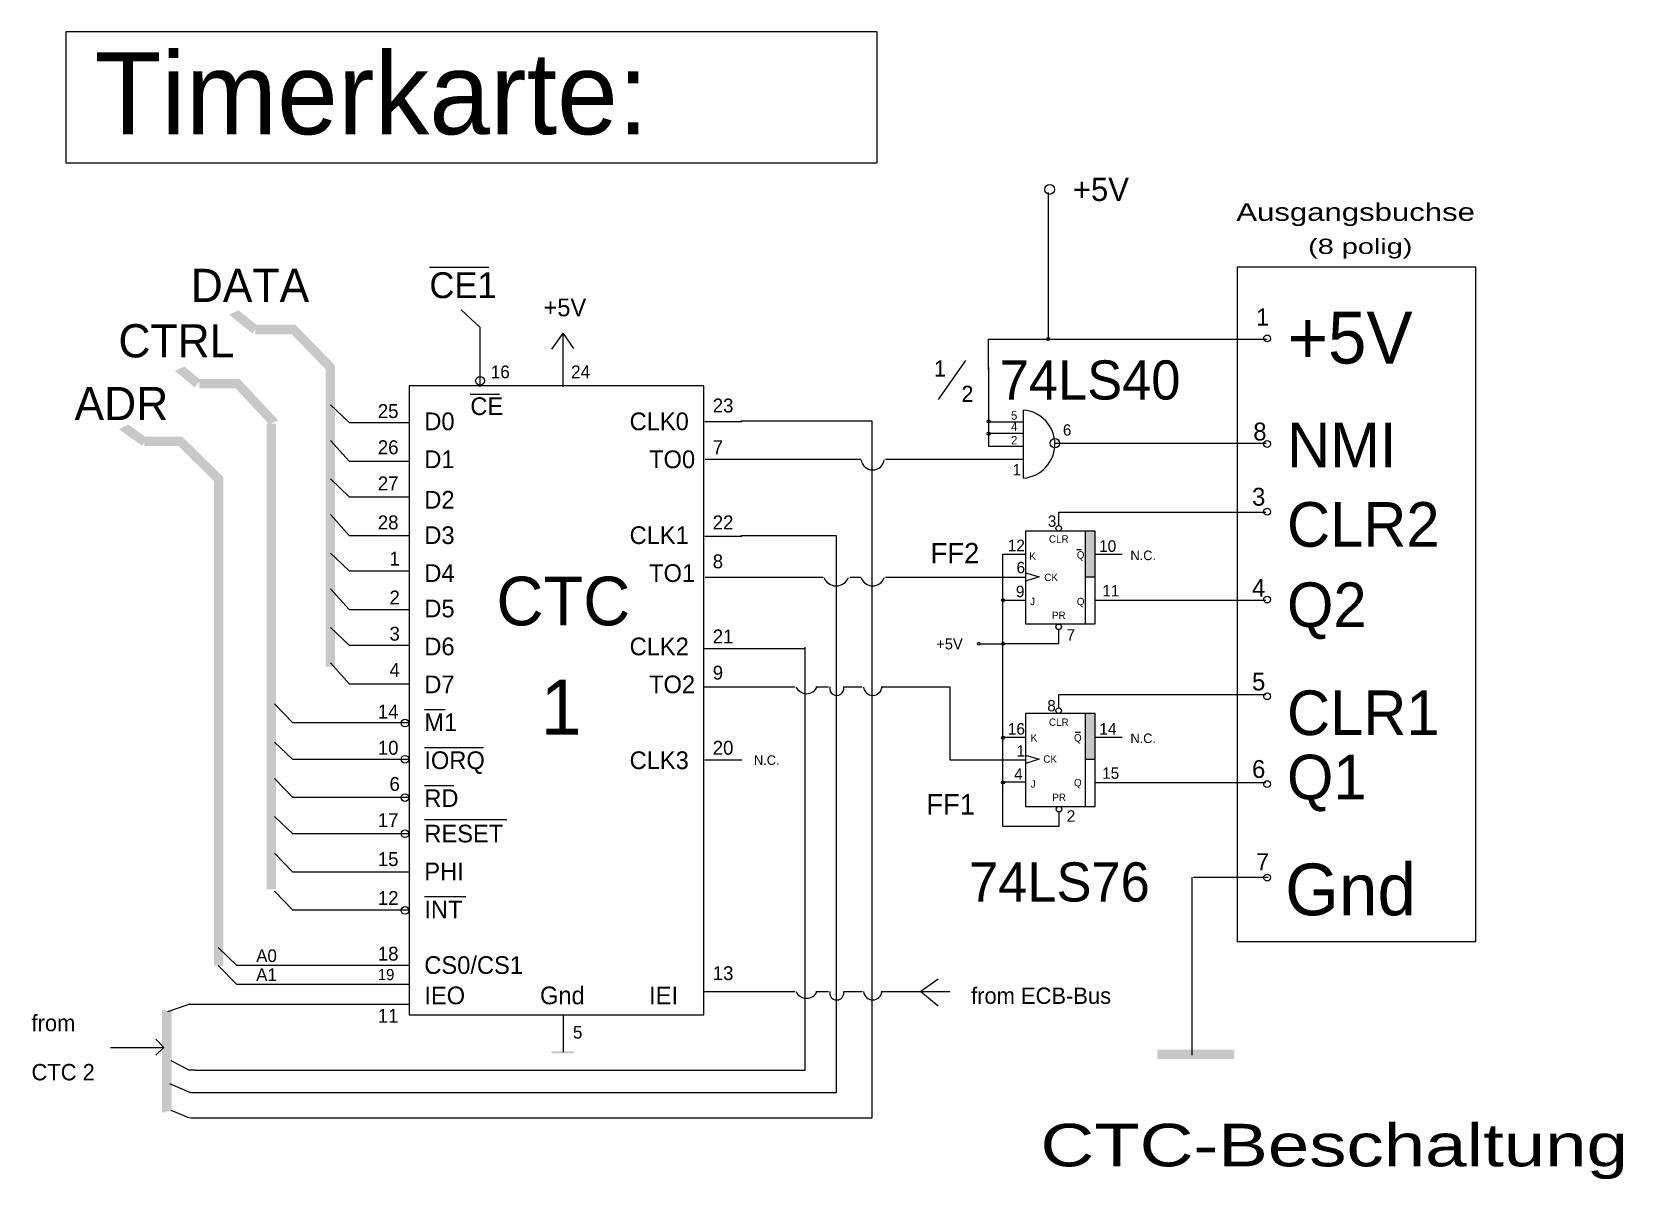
# Model space of a CAD drawing. Extents: x 11.29 to 19.79, y 0.93 to 7.06.
import ezdxf
from ezdxf.enums import TextEntityAlignment as Align

# ---------------------------------------------------------------- set-up
doc = ezdxf.new("R2010")
doc.units = 0
doc.layers.get('0').update_dxf_attribs({"linetype": 'CONTINUOUS'})

# ---------------------------------------------------------------- blocks, each defined once
blk = doc.blocks.new('RECTANG')
at = {"color": 0}
for p, q in [((1, 1), (0, 1)), ((0, 1), (0, 0)), ((1, 0), (1, 1)), ((0, 0), (1, 0))]:
    blk.add_line(p, q, dxfattribs=at)

msp = doc.modelspace()

# ---------------------------------------------------------------- linework, layer by layer
at = {"color": 0}
for p, q in [((16.7201, 5.4169), (16.7201, 6.1969)), ((13.4145, 5.7992), (13.7312, 5.7992)), ((13.6846, 5.476), (13.5848, 5.571)), ((13.6846, 5.1591), (13.6846, 5.476)), ((14.1278, 5.4475), (14.0667, 5.3603)), ((14.1281, 5.1591), (14.1281, 5.4443)), ((14.1281, 5.4443), (14.1836, 5.365)), ((16.4002, 5.2531), (16.4002, 5.415)), ((16.4002, 5.415), (17.887, 5.415)), ((16.1319, 5.0917), (16.2783, 5.301)), ((16.4007, 4.8407), (16.4007, 5.2655)), ((13.6328, 5.1199), (13.7893, 5.1199)), ((12.8862, 5.064), (12.986, 4.9689)), ((16.5866, 4.6725), (16.5866, 5.0354)), ((12.986, 4.9689), (13.3076, 4.9689)), ((14.8852, 4.9752), (15.0824, 4.9752)), ((15.7778, 4.9765), (15.0765, 4.9765)), ((15.7778, 1.2567), (15.7778, 4.9765)), ((16.4007, 4.9734), (16.5866, 4.9734)), ((12.8862, 4.8739), (12.986, 4.7629)), ((16.4007, 4.9115), (16.5866, 4.9115)), ((16.7538, 4.8584), (17.8812, 4.8584)), ((12.986, 4.7629), (13.3076, 4.7629)), ((14.8863, 4.7727), (15.7184, 4.7727)), ((15.8491, 4.7727), (16.5861, 4.7727)), ((16.5866, 4.8407), (16.4007, 4.8407)), ((12.8862, 4.6679), (12.986, 4.5728)), ((12.986, 4.5728), (13.3076, 4.5728)), ((12.8862, 4.4777), (12.986, 4.3668)), ((16.7745, 4.4899), (17.8809, 4.4899)), ((16.7745, 4.4178), (16.7745, 4.4899)), ((12.986, 4.3668), (13.3076, 4.3668)), ((14.8852, 4.3618), (15.0824, 4.3618)), ((15.5876, 4.3651), (15.0765, 4.3651)), ((15.5876, 1.3926), (15.5876, 4.3651)), ((16.9172, 3.8923), (16.9172, 4.3887)), ((12.8862, 4.2717), (12.986, 4.1767)), ((16.4768, 2.8118), (16.4768, 4.2666)), ((16.4768, 4.2666), (16.5983, 4.2666)), ((16.8708, 4.2918), (16.8959, 4.2918)), ((16.9692, 4.2656), (17.1135, 4.2656)), ((12.986, 4.1767), (13.3076, 4.1767)), ((16.5977, 4.1675), (16.6691, 4.1448)), ((12.8862, 4.0816), (12.986, 3.9707)), ((14.8863, 4.1442), (15.5163, 4.1442)), ((15.6589, 4.1442), (15.7184, 4.1442)), ((15.8491, 4.1442), (16.598, 4.1442)), ((16.6691, 4.1448), (16.5977, 4.1221)), ((16.9172, 4.1448), (16.9688, 4.1448)), ((16.4768, 4.0205), (16.5983, 4.0205)), ((16.9691, 4.0208), (17.8809, 4.0208)), ((12.986, 3.9707), (13.3076, 3.9707)), ((12.8862, 3.8756), (12.986, 3.7805)), ((16.7756, 3.7889), (16.7756, 3.8636)), ((12.986, 3.7805), (13.3076, 3.7805)), ((15.422, 3.7607), (14.8831, 3.7607)), ((15.4212, 3.5497), (15.4212, 3.7706)), ((16.3555, 3.7884), (16.477, 3.7884)), ((16.4768, 3.7889), (16.7756, 3.7889)), ((12.8862, 3.6855), (12.986, 3.5746)), ((12.986, 3.5746), (13.3076, 3.5746)), ((14.8831, 3.5572), (15.3663, 3.5572)), ((15.4212, 1.5115), (15.4212, 3.5667)), ((15.4778, 3.5572), (15.5459, 3.5572)), ((15.6265, 3.5572), (15.7256, 3.5572)), ((15.8255, 3.5582), (16.1924, 3.5582)), ((16.1924, 3.5582), (16.1924, 3.1674)), ((16.7745, 3.5164), (17.8809, 3.5164)), ((16.7745, 3.4454), (16.7745, 3.5164)), ((12.6849, 3.3651), (12.5878, 3.4669)), ((13.3884, 3.4368), (13.4982, 3.4368)), ((16.9172, 2.9188), (16.9172, 3.4152)), ((13.3069, 3.3651), (12.6849, 3.3651)), ((16.8625, 3.3153), (16.8901, 3.3153)), ((12.6849, 3.1707), (12.5878, 3.2632)), ((13.3884, 3.2342), (13.7038, 3.2342)), ((16.4768, 3.2895), (16.5983, 3.2895)), ((16.9719, 3.2886), (17.1132, 3.2886)), ((13.3069, 3.1707), (12.6849, 3.1707)), ((14.8852, 3.1681), (15.0824, 3.1681)), ((16.1924, 3.1674), (16.5992, 3.1674)), ((16.5977, 3.1939), (16.6691, 3.1713)), ((16.6691, 3.1713), (16.5977, 3.1486)), ((16.9172, 3.1713), (16.9688, 3.1713)), ((12.6849, 2.967), (12.5878, 3.0688)), ((13.3884, 3.0317), (13.5443, 3.0317)), ((16.4768, 3.0507), (16.5983, 3.0507)), ((16.9691, 3.0473), (17.8809, 3.0473)), ((13.3069, 2.967), (12.6849, 2.967)), ((16.7756, 2.8901), (16.7756, 2.8118)), ((12.6849, 2.7726), (12.5878, 2.8652)), ((13.3884, 2.8494), (13.8278, 2.8494)), ((16.7756, 2.8118), (16.4768, 2.8118)), ((13.3069, 2.7726), (12.6849, 2.7726)), ((12.6849, 2.5689), (12.5878, 2.6708)), ((13.3069, 2.5689), (12.6849, 2.5689)), ((12.6849, 2.3653), (12.5878, 2.4671)), ((17.487, 1.5907), (17.487, 2.5417)), ((17.8931, 2.5408), (17.4937, 2.5408)), ((13.3884, 2.4392), (13.6081, 2.4392)), ((13.3069, 2.3653), (12.6849, 2.3653)), ((12.387, 2.0694), (12.2872, 2.1668)), ((12.387, 1.9685), (12.2872, 2.0694)), ((13.305, 2.0694), (12.387, 2.0694)), ((13.305, 1.9685), (12.387, 1.9685)), ((16.1304, 1.9964), (16.0386, 1.9308)), ((14.8831, 1.931), (15.3663, 1.931)), ((15.4778, 1.931), (15.5459, 1.931)), ((15.6265, 1.931), (15.7256, 1.931)), ((15.8255, 1.932), (16.1924, 1.932)), ((16.0386, 1.9308), (16.1304, 1.8543)), ((12.0176, 1.8247), (12.1312, 1.8641)), ((12.1313, 1.8641), (12.1312, 1.8641)), ((12.1327, 1.8641), (12.1313, 1.8641)), ((12.135, 1.8641), (12.1327, 1.8641)), ((12.135, 1.8641), (12.199, 1.8641)), ((12.198, 1.8641), (13.3041, 1.8641)), ((14.1281, 1.8075), (14.1281, 1.6068)), ((11.7118, 1.6316), (11.9963, 1.6316)), ((11.9963, 1.6316), (11.9536, 1.6774)), ((11.9963, 1.6316), (11.9536, 1.591)), ((12.1311, 1.5116), (12.0354, 1.5605)), ((12.1642, 1.5115), (12.1308, 1.5115)), ((12.1643, 1.5115), (15.4212, 1.5115)), ((12.135, 1.3928), (12.0283, 1.4385)), ((12.1385, 1.3926), (12.1349, 1.3926)), ((12.1385, 1.3926), (15.5876, 1.3926)), ((12.135, 1.2556), (12.0354, 1.2962)), ((12.1385, 1.2567), (15.7778, 1.2567))]:
    msp.add_line(p, q, dxfattribs=at)
for centre, radius in [((16.7259, 6.2138), 0.0266), ((16.7188, 5.415), 0.0087), ((17.887, 5.4182), 0.0182), ((13.6848, 5.1916), 0.0234), ((16.4002, 4.9749), 0.0087), ((16.4002, 4.9091), 0.0087), ((16.7538, 4.8584), 0.0248), ((17.887, 4.8548), 0.0182), ((17.887, 4.4931), 0.0182), ((16.7745, 4.4042), 0.0149), ((16.4769, 4.0202), 0.00761), ((17.887, 4.0239), 0.0182), ((16.7745, 3.8785), 0.0149), ((16.3479, 3.788), 0.00761), ((16.4769, 3.7878), 0.00761), ((17.887, 3.5079), 0.0182), ((16.7745, 3.4307), 0.0149), ((13.2843, 3.3643), 0.0205), ((16.4769, 3.2866), 0.00761), ((13.2843, 3.1713), 0.0205), ((13.2843, 2.9667), 0.0205), ((16.4769, 3.0473), 0.00761), ((17.887, 3.0387), 0.0182), ((16.7757, 2.905), 0.0149), ((13.2843, 2.7737), 0.0205), ((17.887, 2.5399), 0.0182), ((13.2843, 2.3644), 0.0205)]:
    msp.add_circle(centre, radius, dxfattribs=at)
for centre, radius, start, end in [((16.5718, 4.8539), 0.1821, 274.64956, 85.35044), ((15.7813, 4.779), 0.0626, 188.45391, 351.54609), ((15.5862, 4.1669), 0.0699, 201.44874, 338.55126), ((15.7813, 4.1626), 0.0655, 198.90849, 341.09151), ((15.4282, 3.5828), 0.0614, 204.70201, 335.29799), ((15.5893, 3.5502), 0.0378, 169.39673, 10.60327), ((15.7813, 3.5623), 0.0498, 185.96712, 354.03288), ((15.4282, 1.9566), 0.0614, 204.70201, 335.29799), ((15.5893, 1.924), 0.0378, 169.39673, 10.60327), ((15.7813, 1.9362), 0.0498, 185.96712, 354.03288)]:
    msp.add_arc(centre, radius, start, end, dxfattribs=at)
for points in [[(12.4679, 5.4452), (12.4996, 5.4839), (12.3458, 5.5449), (12.3958, 5.5686)], [(12.6785, 5.4408), (12.6996, 5.4908), (12.4856, 5.4408), (12.4856, 5.4908)], [(12.8597, 5.2543), (12.9097, 5.2746), (12.6785, 5.4408), (12.6996, 5.4908)], [(12.1612, 5.1571), (12.1932, 5.1955), (12.0554, 5.2453), (12.1054, 5.2687)], [(12.8597, 3.6655), (12.9097, 3.6655), (12.8597, 5.2543), (12.9097, 5.2746)], [(12.3797, 5.1514), (12.4014, 5.2014), (12.1861, 5.1514), (12.1861, 5.2014)], [(12.558, 4.9604), (12.608, 4.9801), (12.3797, 5.1514), (12.4014, 5.2014)], [(11.8803, 4.8447), (11.9093, 4.8854), (11.7568, 4.9329), (11.8068, 4.9586)], [(12.5961, 4.9623), (12.5461, 4.9623), (12.5961, 2.4764), (12.5461, 2.4764)], [(12.0738, 4.8441), (12.0942, 4.8941), (11.8919, 4.8441), (11.8919, 4.8941)], [(12.2639, 4.6573), (12.3139, 4.6783), (12.0738, 4.8441), (12.0942, 4.8941)], [(12.2639, 2.0692), (12.3139, 2.0692), (12.2639, 4.6573), (12.3139, 4.6783)], [(16.9185, 4.1478), (16.9685, 4.1478), (16.9185, 4.3911), (16.9685, 4.3911)], [(16.9185, 3.1743), (16.9685, 3.1743), (16.9185, 3.4176), (16.9685, 3.4176)], [(11.9863, 1.2861), (12.0063, 1.2861), (11.9863, 1.8349), (12.0063, 1.8349)], [(11.9976, 1.2911), (12.0376, 1.2911), (11.9976, 1.8298), (12.0376, 1.8298)], [(17.3004, 1.6217), (17.3004, 1.5717), (17.7127, 1.6217), (17.7127, 1.5717)], [(14.0662, 1.6118), (14.0662, 1.6018), (14.1871, 1.6118), (14.1871, 1.6018)]]:
    msp.add_trace(points, dxfattribs=at)

# ---------------------------------------------------------------- block references
for p, xscale, yscale, zscale in [((11.4738, 6.3554), 4.330567423890832, 0.6997449305339627, 4.330567423890832), ((17.7277, 2.1977), 1.27437513703191, 3.601688888615465, 1.27437513703191), ((13.3059, 1.8063), 1.574530598052851, 3.359154929577465, 1.574530598052851), ((16.5975, 3.8935), 0.371658557348276, 0.4956924758379215, 0.371658557348276), ((16.5975, 2.92), 0.371658557348276, 0.4956924758379215, 0.371658557348276)]:
    msp.add_blockref('RECTANG', p, dxfattribs=dict(at, xscale=xscale, yscale=yscale, zscale=zscale))

# ---------------------------------------------------------------- texts
for s, height, p in [('Timerkarte:', 0.437341, (11.6268, 6.5084)), ('+5V', 0.12392, (16.8498, 6.1518)), ('DATA', 0.17738, (12.1401, 5.6125)), ('CE1', 0.13804, (13.4145, 5.6333)), ('1', 0.0921, (17.8287, 5.4867)), ('+5V', 0.27618, (17.9962, 5.2841)), ('CTRL', 0.17738, (11.7539, 5.3168)), ('16', 0.06807, (13.7424, 5.2057)), ('24', 0.06807, (14.1711, 5.2057)), ('74LS40', 0.2093, (16.4593, 5.0917)), ('ADR', 0.17738, (11.5195, 4.9818)), ('CE', 0.09451, (13.633, 5.0092)), ('23', 0.07428, (14.9271, 5.0228)), ('25', 0.07428, (13.1389, 4.9931)), ('D0', 0.09451, (13.3873, 4.9282)), ('CLK0', 0.09451, (14.4833, 4.9282)), ('6', 0.0607, (16.7967, 4.899)), ('8', 0.0953, (17.8131, 4.8734)), ('NMI', 0.23827, (17.9931, 4.7305)), ('26', 0.07428, (13.1389, 4.8)), ('7', 0.0743, (14.9271, 4.8)), ('D1', 0.09451, (13.3873, 4.7257)), ('TO0', 0.09451, (14.5873, 4.7257)), ('27', 0.07428, (13.1389, 4.6068)), ('1', 0.0607, (16.5277, 4.6865)), ('D2', 0.09451, (13.3873, 4.5096)), ('3', 0.0953, (17.8064, 4.5253)), ('CLR2', 0.23827, (17.9931, 4.3061)), ('28', 0.07428, (13.1389, 4.3988)), ('22', 0.07428, (14.9271, 4.3988)), ('3', 0.0607, (16.716, 4.4124)), ('D3', 0.09451, (13.3873, 4.3206)), ('CLK1', 0.09451, (14.4833, 4.3206)), ('1', 0.0743, (13.2013, 4.2057)), ('8', 0.0743, (14.9271, 4.1908)), ('FF2', 0.10934, (16.0902, 4.2171)), ('Q', 0.0393, (16.8708, 4.2427)), ('N.C.', 0.05102, (17.1572, 4.2345)), ('D4', 0.09451, (13.3873, 4.1181)), ('TO1', 0.09451, (14.5873, 4.1181)), ('6', 0.0607, (16.5494, 4.1642)), ('CK', 0.03927, (16.6972, 4.1224)), ('11', 0.0607, (17.0073, 4.0408)), ('4', 0.0953, (17.8064, 4.0392)), ('Q2', 0.23827, (17.9931, 3.8772)), ('2', 0.0743, (13.2013, 3.9977)), ('D5', 0.09451, (13.3873, 3.9291)), ('Q', 0.0393, (16.8708, 3.994)), ('3', 0.0743, (13.2013, 3.8046)), ('21', 0.07428, (14.9271, 3.7897)), ('7', 0.0617, (16.8158, 3.8042)), ('D6', 0.09451, (13.3873, 3.7265)), ('CLK2', 0.09451, (14.4833, 3.7265)), ('+5V', 0.05831, (16.1208, 3.7579)), ('4', 0.0743, (13.2013, 3.6114)), ('9', 0.0743, (14.9271, 3.5966)), ('D7', 0.09451, (13.3873, 3.524)), ('TO2', 0.09451, (14.5873, 3.524)), ('5', 0.0953, (17.8064, 3.5387)), ('8', 0.0607, (16.7132, 3.4272)), ('CLR1', 0.23827, (17.9931, 3.3004)), ('14', 0.07428, (13.1389, 3.3886)), ('M1', 0.09451, (13.3873, 3.3215)), ('10', 0.07428, (13.1389, 3.1955)), ('20', 0.07428, (14.9271, 3.1955)), ('1', 0.0607, (16.5494, 3.1858)), ('K', 0.0393, (16.6246, 3.266)), ('N.C.', 0.05102, (17.1572, 3.2578)), ('IORQ', 0.09451, (13.3873, 3.1189)), ('CLK3', 0.09451, (14.4833, 3.1189)), ('N.C.', 0.05102, (15.1474, 3.1411)), ('CK', 0.03927, (16.6921, 3.1529)), ('6', 0.0953, (17.8064, 3.0717)), ('Q1', 0.23827, (17.9931, 2.9573)), ('6', 0.0743, (13.2013, 3.0023)), ('4', 0.0617, (16.5364, 3.0616)), ('J', 0.0393, (16.6246, 3.0197)), ('15', 0.0607, (17.0068, 3.067)), ('RD', 0.09451, (13.3873, 2.9164)), ('2', 0.0617, (16.817, 2.8373)), ('17', 0.07428, (13.1389, 2.8092)), ('RESET', 0.09451, (13.3873, 2.7274)), ('15', 0.07428, (13.1389, 2.6012)), ('7', 0.0921, (17.8287, 2.5776)), ('PHI', 0.09451, (13.3873, 2.5249)), ('Gnd', 0.27618, (17.9833, 2.3382)), ('12', 0.07428, (13.1389, 2.3932)), ('INT', 0.09451, (13.3873, 2.3223)), ('A0', 0.06746, (12.4896, 2.0886)), ('18', 0.07428, (13.1389, 2.0961)), ('CS0/CS1', 0.09451, (13.3873, 2.0253)), ('A1', 0.06746, (12.4896, 1.9875)), ('19', 0.05943, (13.1389, 1.9921)), ('13', 0.07428, (14.9271, 1.9921)), ('IEO', 0.09451, (13.3873, 1.8633)), ('IEI', 0.09451, (14.5873, 1.8633)), ('from ECB-Bus', 0.087468, (16.3064, 1.8652)), ('from ', 0.08747, (11.2901, 1.7195)), ('11', 0.07428, (13.1389, 1.7643)), ('5', 0.0681, (14.1806, 1.6798)), ('CTC 2', 0.08747, (11.2901, 1.4571))]:
    msp.add_text(s, height=height, dxfattribs=at).set_placement(p)
for s, height, p, p2 in [('Ausgangsbuchse', 0.094378, (17.7225, 6.0459), (18.9966, 6.0459)), ('(8 polig)', 0.08146, (18.1059, 5.8692), (18.6626, 5.8692)), ('CTC-Beschaltung', 0.227161, (16.6766, 0.9979), (19.8135, 0.9979))]:
    msp.add_text(s, height=height, dxfattribs=at).set_placement(p, p2, align=Align.ALIGNED)
for s, height, p in [('+5V', 0.09451, (14.1375, 5.5365)), ('1', 0.0862, (16.1405, 5.2148)), ('2', 0.0862, (16.2869, 5.0794)), ('5', 0.0453, (16.5366, 4.9841)), ('4', 0.0453, (16.5366, 4.9238)), ('2', 0.0453, (16.5366, 4.8521)), ('12', 0.0617, (16.5479, 4.282)), ('CLR', 0.03927, (16.7746, 4.3278)), ('10', 0.0617, (17.0356, 4.2787)), ('K', 0.0393, (16.6349, 4.2361)), ('CTC', 0.25988, (14.1295, 3.8862)), ('9', 0.0617, (16.5685, 4.0365)), ('J', 0.0393, (16.6349, 3.994)), ('PR', 0.03927, (16.7746, 3.9202)), ('1', 0.2946, (14.1178, 3.3021)), ('16', 0.0617, (16.5482, 3.3027)), ('CLR', 0.03927, (16.7746, 3.3498)), ('14', 0.0617, (17.0367, 3.3027)), ('Q', 0.0393, (16.8763, 3.266)), ('Q', 0.0393, (16.8763, 3.027)), ('FF1', 0.10934, (16.1973, 2.876)), ('PR', 0.03927, (16.7763, 2.9482)), ('74LS76', 0.2093, (16.778, 2.4116)), ('Gnd', 0.09451, (14.1243, 1.8633))]:
    msp.add_text(s, height=height, dxfattribs=at).set_placement(p, align=Align.CENTER)

doc.saveas('drawing.dxf')
